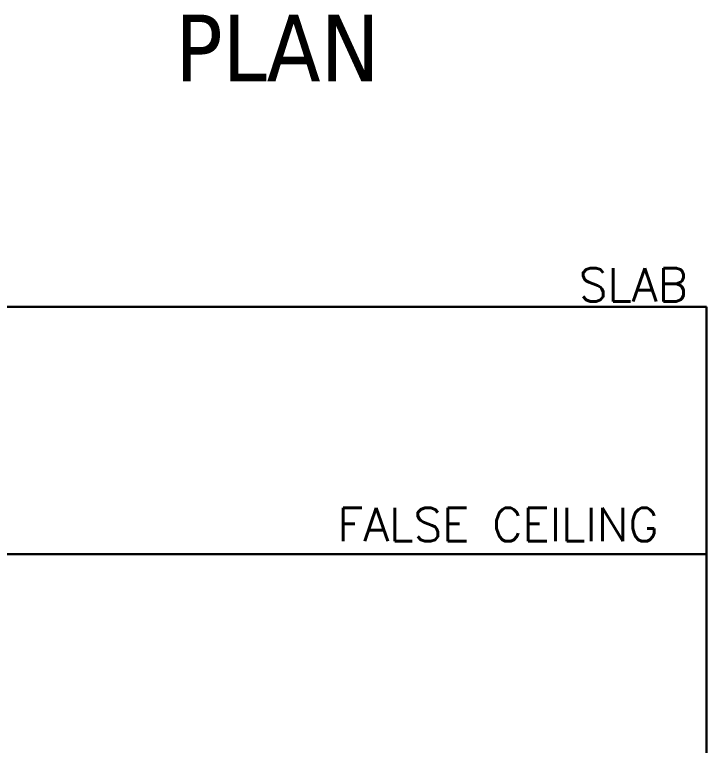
# Model space of a CAD drawing. Header units: millimetres. Extents: x 3552052 to 4144896, y -707811 to -630695.
# Drawn here: x 3874456 to 3876525, y -689045 to -686858 of the extents above; entities that cross this region are included whole.
import ezdxf

# ---------------------------------------------------------------- set-up
doc = ezdxf.new("R2010")
doc.units = ezdxf.units.MM
doc.header["$LTSCALE"] = 6
doc.header["$MEASUREMENT"] = 0
doc.layers.get('0').update_dxf_attribs({"linetype": 'CONTINUOUS', "lineweight": 0})
doc.layers.add('ELE-SOCKET NMBERING', color=7, linetype='CONTINUOUS', lineweight=9)
doc.layers.add('MEP_HVAC_RA_DUCT', color=1, linetype='CONTINUOUS', lineweight=0)
doc.styles.add('Annotation', font='tahoma.ttf')

msp = doc.modelspace()

# ---------------------------------------------------------------- linework, layer by layer
at = {"layer": 'MEP_HVAC_RA_DUCT', "color": 7, "lineweight": 30}
msp.add_line((3876525.4, -687732.8), (3876525.4, -691232.8), dxfattribs=at)
for points in [[(3876525.4, -687732.8), (3873162.2, -687732.8)], [(3876525.4, -688472.8), (3873162.2, -688472.8)]]:
    msp.add_lwpolyline(points, dxfattribs=at)

# ---------------------------------------------------------------- texts
at = {"lineweight": -3, "insert": (3877634.3, -686857.5), "char_height": 200, "width": 2697.906, "attachment_point": 3, "style": 'Annotation'}
msp.add_mtext('\\pxql;PLAN', dxfattribs=at)
at = {"layer": 'ELE-SOCKET NMBERING', "color": 0, "lineweight": -3, "char_height": 100.004, "width": 2358.602, "attachment_point": 1, "style": 'Annotation'}
for s, insert in [('{\\Fromans|c0;SLAB}', (3876144, -687616.1)), ('{\\Fromans|c0;FALSE CEILING }', (3875422.3, -688334.1))]:
    msp.add_mtext(s, dxfattribs=dict(at, insert=insert))

doc.saveas('drawing.dxf')
